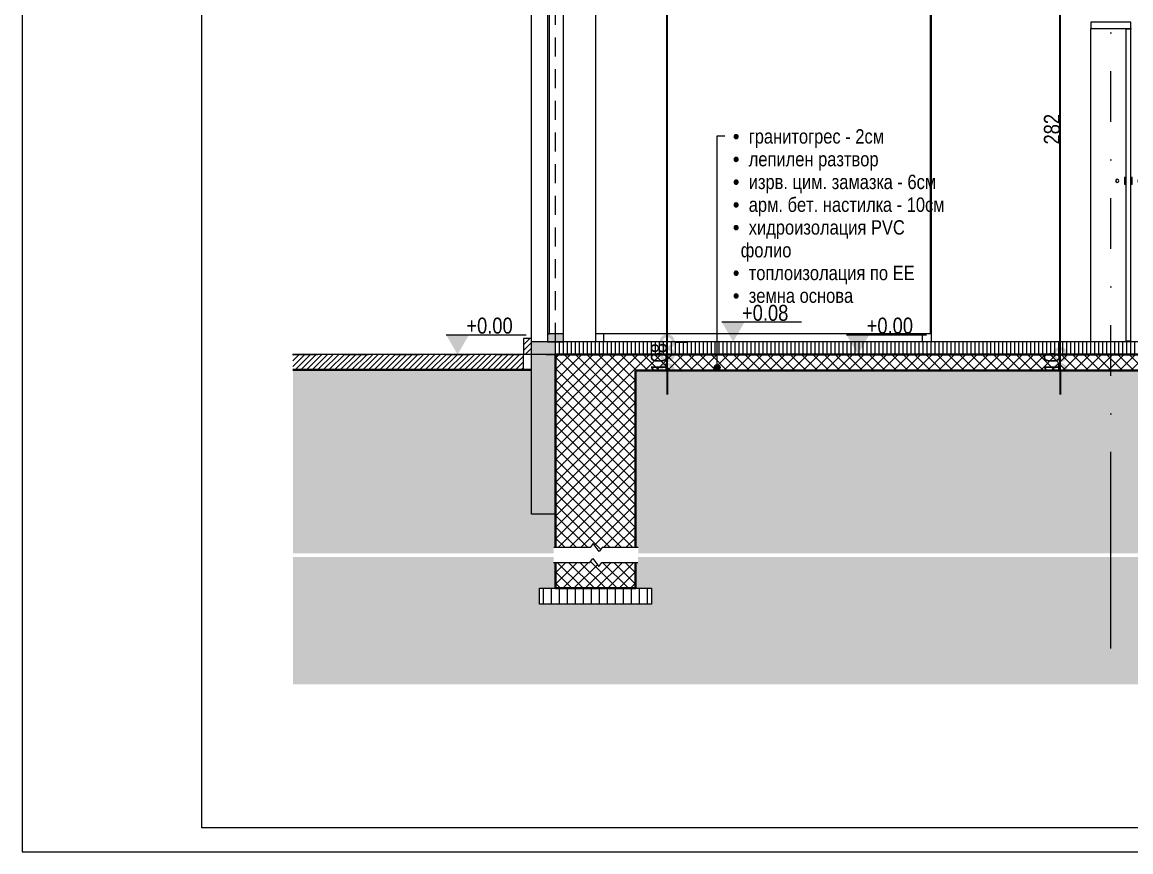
# Model space of a CAD drawing. Header units: centimetres. Extents: x 0 to 25250, y 0 to 2250.
# Drawn here: x 12150 to 12844, y 0 to 519 of the extents above; entities that cross this region are included whole.
import ezdxf

# ---------------------------------------------------------------- set-up
doc = ezdxf.new("R2010")
doc.units = ezdxf.units.CM
for name, pattern in [('17-View-1$0$Overhead', [19.84375, 11.90625, -7.9375]), ('21-View-2$0$Dash', [31.75, 15.875, -15.875]), ('21-View-2$0$Dash dot', [79.375, 31.75, -23.8125, 0, -23.8125])]:
    doc.linetypes.add(name, pattern=pattern)
for name, color, linetype, lineweight in [('A-ANNO-DIMS', 7, 'Continuous', 9), ('A-ANNO-NOTE', 7, 'Continuous', 9), ('A-DETL', 7, 'Continuous', 9), ('A-DETL-GENF', 7, 'Continuous', 9), ('A-DETL-MBND', 7, 'Continuous', 9), ('A-DOOR', 7, 'Continuous', 9), ('A-DOOR-FRAM', 7, 'Continuous', 15), ('A-FLOR-FNSH', 7, 'Continuous', 9), ('A-FLOR-LEVL', 7, 'Continuous', 9), ('A-FLOR-OVHD', 7, '17-View-1$0$Overhead', 9), ('A-FLOR-PATT', 7, 'Continuous', 9), ('A-GLAZ-CWMG', 7, 'Continuous', 9), ('A-WALL', 7, 'Continuous', 9), ('A-WALL-PATT', 7, 'Continuous', 9), ('G-ANNO-DIMS', 7, 'Continuous', 9), ('G-ANNO-TEXT', 7, 'Continuous', 9), ('G-ANNO-TTLB', 7, 'Continuous', 9), ('I-FURN', 7, 'Continuous', 9), ('S-GRID', 7, 'Continuous', 9)]:
    doc.layers.add(name, color=color, linetype=linetype, lineweight=lineweight)
doc.styles.add('21-View-2$0$Arial Narrow', font='ARIALN.TTF', dxfattribs={"height": 10})
doc.styles.add('21-View-2$0$Arial Narrow_2', font='ARIALN.TTF', dxfattribs={"height": 9})
doc.dimstyles.new('21-View-2$0$TEC_DIM', dxfattribs={"dimscale": 30.48, "dimtxt": 10.23431, "dimasz": 0.492126, "dimexe": 0.393701, "dimexo": 0.246063, "dimgap": 0, "dimtad": 1, "dimdec": 0, "dimzin": 0, "dimdsep": 46, "dimtxsty": '21-View-2$0$Arial Narrow', "dimblk1": '21-View-2$0$_DotSmall', "dimblk2": '21-View-2$0$_DotSmall', "dimsah": 1, "dimcen": 0.09, "dimazin": 0, "dimtfac": 1, "dimtdec": 4, "dimtix": 1, "dimtmove": 0, "dimatfit": 3, "dimfxl": 1, "dimtvp": 1, "dimtolj": 1, "dimtzin": 0, "dimarcsym": 2})
pattern_1 = [(45, (13116.8803, 645.128), (-3.535534, 3.535534), []), (135, (13116.8803, 645.128), (-3.535534, -3.535534), [])]
pattern_2 = [(45, (13116.8803, 645.1282), (-1.767767, 1.767767), [])]
pattern_3 = [(0, (13116.88, 645.128), (19.05, 19.05), [19.05, -19.05]), (0, (13116.88, 652.272), (19.05, 19.05), [19.05, -19.05]), (0, (13116.88, 659.416), (19.05, 19.05), [19.05, -19.05]), (90, (13119.261, 661.797), (-19.05, 19.05), [19.05, -19.05]), (90, (13126.405, 661.797), (-19.05, 19.05), [19.05, -19.05]), (90, (13133.548, 661.797), (-19.05, 19.05), [19.05, -19.05])]

# ---------------------------------------------------------------- blocks, each defined once
blk = doc.blocks.new('TEC_ОФИЦИАЛНА РАМКА - TEC_ОФИЦИАЛНА РАМКА-2548455-СГРАДА ТИП III - ВЕРТИКАЛНИ РАЗРЕЗИ 3-3_ 4-4')
at = {"layer": 'G-ANNO-TTLB'}
for p, q in [((-15.379, 40.554), (-15.379, -4.446)), ((-13.129, -4.146), (-13.129, 40.254)), ((41.321, -4.146), (-13.129, -4.146)), ((-15.379, -4.446), (41.621, -4.446))]:
    blk.add_line(p, q, dxfattribs=at)
blk = doc.blocks.new('TEC-DOOR-DBL - 145x200-2360308-4-4')
at = {"layer": 'A-DOOR', "lineweight": 15}
for p, q in [((-1342.34, 203.7), (-1342.34, 8.58)), ((-1339.14, 203.7), (-1342.34, 203.7)), ((-1339.14, 8.58), (-1339.14, 203.7)), ((-1342.34, 8.58), (-1339.14, 8.58))]:
    blk.add_line(p, q, dxfattribs=at)
at = {"layer": 'A-DOOR'}
for p, q in [((-1343.14, 110.73), (-1343.14, 106.67)), ((-1342.34, 110.73), (-1343.14, 110.73)), ((-1343.14, 106.67), (-1342.34, 106.67)), ((-1342.34, 106.67), (-1342.34, 110.73)), ((-1338.34, 110.73), (-1339.14, 110.73)), ((-1339.14, 110.73), (-1339.14, 106.67)), ((-1339.14, 106.67), (-1338.34, 106.67)), ((-1338.34, 106.67), (-1338.34, 110.73))]:
    blk.add_line(p, q, dxfattribs=at)
for centre, start, end in [((-1347.64, 108.7), 0, 180), ((-1347.64, 108.7), 180, 0), ((-1333.84, 108.7), 0, 180), ((-1333.84, 108.7), 180, 0)]:
    blk.add_arc(centre, 1, start, end, dxfattribs=at)
at = {"layer": 'A-DOOR-FRAM'}
for p, q in [((-1364.14, 208), (-1364.14, 204)), ((-1339.14, 208), (-1364.14, 208)), ((-1364.14, 204), (-1339.14, 204)), ((-1364.14, 8), (-1364.14, 204)), ((-1339.14, 204), (-1339.14, 208)), ((-1339.14, 204), (-1339.14, 203.7)), ((-1339.14, 8.58), (-1339.14, 8))]:
    blk.add_line(p, q, dxfattribs=at)
blk = doc.blocks.new('ГАРДЕРОБ - Гардероб 2-2308772-4-4')
at = {"layer": 'I-FURN', "color": 253, "true_color": 0xaaaaaa}
for p, q in [((-1674.14, 268), (-1464.6, 268)), ((-1674.14, 268), (-1674.14, 13)), ((-1464.6, 13), (-1464.6, 268)), ((-1464.6, 13), (-1674.14, 13)), ((-1669.14, 13), (-1669.14, 8)), ((-1469.6, 8), (-1469.6, 13))]:
    blk.add_line(p, q, dxfattribs=at)
blk = doc.blocks.new('Rectangular Mullion - TEC_DOGRAMA_TERASI_EX-2433041-4-4')
at = {"layer": 'A-GLAZ-CWMG', "true_color": 0xc0c0c0}
blk.add_hatch(color=9, dxfattribs=at).paths.add_polyline_path([(-1694.14, 7.97), (-1694.14, 12.97), (-1704.14, 12.97), (-1704.14, 7.97)])
at = {"layer": 'A-GLAZ-CWMG', "lineweight": 15}
for p, q in [((-1704.14, 12.97), (-1704.14, 7.97)), ((-1694.14, 12.97), (-1704.14, 12.97)), ((-1704.14, 7.97), (-1694.14, 7.97)), ((-1694.14, 7.97), (-1694.14, 12.97))]:
    blk.add_line(p, q, dxfattribs=at)
blk = doc.blocks.new('TEC-GLASSDOOR - TEC-GLASSDOOR-2434468-4-4')
at = {"layer": 'A-DOOR', "lineweight": 15}
for p, q in [((-1702.95, 257.5), (-1704.22, 257.5)), ((-1704.22, 257.5), (-1704.22, 12.97)), ((-1702.95, 12.97), (-1702.95, 257.5)), ((-1704.22, 12.97), (-1702.95, 12.97))]:
    blk.add_line(p, q, dxfattribs=at)
blk = doc.blocks.new('Rectangular Mullion - TEC_DOGRAMA_TERASI_EX-2433010-4-4')
at = {"layer": 'A-GLAZ-CWMG'}
blk.add_line((-1694.14, 12.97), (-1694.14, 257.5), dxfattribs=at)
blk = doc.blocks.new('TEC-BREAKLINE - M_Break Line-2501834-4-4')
at = {"layer": 'A-DETL-GENF'}
for p, q in [((-1677.49, -120.82), (-1700.27, -120.82)), ((-1675.59, -118.28), (-1677.49, -120.82)), ((-1671.78, -123.36), (-1675.59, -118.28)), ((-1669.87, -120.82), (-1671.78, -123.36)), ((-1647.4, -120.82), (-1669.87, -120.82))]:
    blk.add_line(p, q, dxfattribs=at)
blk = doc.blocks.new('TEC-BREAKLINE - M_Break Line-2501920-4-4')
at = {"layer": 'A-DETL-GENF'}
for p, q in [((-1700.34, -130.09), (-1677.74, -130.09)), ((-1677.74, -130.09), (-1675.84, -127.55)), ((-1675.84, -127.55), (-1672.03, -132.63)), ((-1672.03, -132.63), (-1670.12, -130.09)), ((-1670.12, -130.09), (-1647.61, -130.09))]:
    blk.add_line(p, q, dxfattribs=at)
blk = doc.blocks.new('Spot Elevations - ELEVATION_PROJECT-150941-4-4')
at = {"layer": 'A-ANNO-NOTE'}
blk.add_hatch(color=256, dxfattribs=at).paths.add_polyline_path([(-1311.2, 698.09), (-1296.89, 698.09), (-1304.04, 685.69)])
blk.add_line((-1311.2, 698.09), (-1261.2, 698.09), dxfattribs=at)
blk = doc.blocks.new('21-View-2$0$_DotSmall')
at = {"color": 0, "linetype": 'ByBlock', "const_width": 0.5}
blk.add_lwpolyline([(-0.0625, 0, 1), (0.0625, 0, 1)], format="xyb", close=True, dxfattribs=at)
blk = doc.blocks.new('*D3161')
at = {"layer": 'A-ANNO-DIMS', "color": 0, "lineweight": -2, "transparency": 16777216}
for p, q in [((12799.5, 311.23), (12799.5, 326.23)), ((12799.5, 301.23), (12799.5, 311.23)), ((12804.35, 311.23), (12811.5, 311.23)), ((12799.5, 301.23), (12799.5, 286.23)), ((12804.35, 301.23), (12811.5, 301.23))]:
    blk.add_line(p, q, dxfattribs=at)
at = {"layer": 'A-ANNO-DIMS', "color": 0, "lineweight": -2, "transparency": 16777216, "xscale": 15, "yscale": 15, "zscale": 15}
for p, rotation in [((12799.5, 311.23), 270), ((12799.5, 301.23), 90)]:
    blk.add_blockref('21-View-2$0$_DotSmall', p, dxfattribs=dict(at, rotation=rotation))
at = {"layer": 'A-ANNO-DIMS', "color": 0, "transparency": 16777216, "insert": (12794.4, 306.23), "char_height": 10, "width": 15.2053, "attachment_point": 5, "rotation": 90, "style": '21-View-2$0$Arial Narrow'}
blk.add_mtext('\\A1;10', dxfattribs=at)
blk = doc.blocks.new('*D3162')
at = {"layer": 'A-ANNO-DIMS', "color": 0, "lineweight": -2, "transparency": 16777216}
for p, q in [((12799.5, 311.23), (12799.5, 593.23)), ((12804.35, 593.23), (12811.5, 593.23)), ((12804.35, 311.23), (12811.5, 311.23))]:
    blk.add_line(p, q, dxfattribs=at)
at = {"layer": 'A-ANNO-DIMS', "color": 0, "lineweight": -2, "transparency": 16777216, "xscale": 15, "yscale": 15, "zscale": 15}
for p, rotation in [((12799.5, 593.23), 90), ((12799.5, 311.23), 270)]:
    blk.add_blockref('21-View-2$0$_DotSmall', p, dxfattribs=dict(at, rotation=rotation))
at = {"layer": 'A-ANNO-DIMS', "color": 0, "transparency": 16777216, "insert": (12794.4, 452.23), "char_height": 10, "width": 22.8079, "attachment_point": 5, "rotation": 90, "style": '21-View-2$0$Arial Narrow'}
blk.add_mtext('\\A1;282', dxfattribs=at)
blk = doc.blocks.new('*D3171')
at = {"layer": 'A-ANNO-DIMS', "color": 0, "lineweight": -2, "transparency": 16777216}
for p, q in [((12553.64, 311.23), (12553.64, 326.23)), ((12553.64, 301.23), (12553.64, 311.23)), ((12558.48, 311.23), (12565.64, 311.23)), ((12553.64, 301.23), (12553.64, 286.23)), ((12558.48, 301.23), (12565.64, 301.23))]:
    blk.add_line(p, q, dxfattribs=at)
at = {"layer": 'A-ANNO-DIMS', "color": 0, "lineweight": -2, "transparency": 16777216, "xscale": 15, "yscale": 15, "zscale": 15}
for p, rotation in [((12553.64, 311.23), 270), ((12553.64, 301.23), 90)]:
    blk.add_blockref('21-View-2$0$_DotSmall', p, dxfattribs=dict(at, rotation=rotation))
at = {"layer": 'A-ANNO-DIMS', "color": 0, "transparency": 16777216, "insert": (12548.53, 306.23), "char_height": 10, "width": 15.2053, "attachment_point": 5, "rotation": 90, "style": '21-View-2$0$Arial Narrow'}
blk.add_mtext('\\A1;10', dxfattribs=at)
blk = doc.blocks.new('*D3172')
at = {"layer": 'A-ANNO-DIMS', "color": 0, "lineweight": -2, "transparency": 16777216}
for p, q in [((12553.64, 311.23), (12553.64, 319.23)), ((12558.48, 319.23), (12565.64, 319.23)), ((12558.48, 311.23), (12565.64, 311.23))]:
    blk.add_line(p, q, dxfattribs=at)
at = {"layer": 'A-ANNO-DIMS', "color": 0, "lineweight": -2, "transparency": 16777216, "xscale": 15, "yscale": 15, "zscale": 15}
for p, rotation in [((12553.64, 319.23), 90), ((12553.64, 311.23), 270)]:
    blk.add_blockref('21-View-2$0$_DotSmall', p, dxfattribs=dict(at, rotation=rotation))
at = {"layer": 'A-ANNO-DIMS', "color": 0, "transparency": 16777216, "insert": (12548.53, 315.23), "char_height": 10, "width": 7.6026, "attachment_point": 5, "rotation": 90, "style": '21-View-2$0$Arial Narrow'}
blk.add_mtext('\\A1;8', dxfattribs=at)
blk = doc.blocks.new('*D3173')
at = {"layer": 'A-ANNO-DIMS', "color": 0, "lineweight": -2, "transparency": 16777216}
for p, q in [((12516.25, 877.12), (12565.64, 877.12)), ((12553.64, 319.23), (12553.64, 877.12)), ((12558.48, 319.23), (12565.64, 319.23))]:
    blk.add_line(p, q, dxfattribs=at)
at = {"layer": 'A-ANNO-DIMS', "color": 0, "lineweight": -2, "transparency": 16777216, "xscale": 15, "yscale": 15, "zscale": 15}
for p, rotation in [((12553.64, 877.12), 90), ((12553.64, 319.23), 270)]:
    blk.add_blockref('21-View-2$0$_DotSmall', p, dxfattribs=dict(at, rotation=rotation))
at = {"layer": 'A-ANNO-DIMS', "color": 0, "transparency": 16777216, "insert": (12548.53, 598.18), "char_height": 10, "width": 22.8079, "attachment_point": 5, "rotation": 90, "style": '21-View-2$0$Arial Narrow'}
blk.add_mtext('\\A1;558', dxfattribs=at)

msp = doc.modelspace()

# ---------------------------------------------------------------- block references
at = {"layer": 'G-ANNO-TTLB', "xscale": 49.99999999999999, "yscale": 49.99999999999999, "zscale": 49.99999999999999}
msp.add_blockref('TEC_ОФИЦИАЛНА РАМКА - TEC_ОФИЦИАЛНА РАМКА-2548455-СГРАДА ТИП III - ВЕРТИКАЛНИ РАЗРЕЗИ 3-3_ 4-4', (12918.96, 222.31), dxfattribs=at)

# ---------------------------------------------------------------- next in the draw order: hatches: boundary and pattern name
at = {"layer": 'A-DETL-GENF'}
h = msp.add_hatch(dxfattribs=at)
h.set_pattern_fill('FP2_18', color=256, style=0, pattern_type=2)
h.set_pattern_definition(pattern_3)
h.paths.add_polyline_path([(13371.87, 186.86), (13447.62, 186.86), (13447.62, 190.41), (13448.75, 190.41), (13448.75, 301.23), (13263.75, 301.23), (13263.75, 190.41), (13265.49, 190.41), (13265.49, 186.86), (13270.47, 186.86)])
h.paths.add_polyline_path([(12984.49, 186.86), (13212.62, 186.86), (13212.62, 190.41), (13213.75, 190.41), (13213.75, 301.23), (12533.75, 301.23), (12533.75, 190.41), (12535.49, 190.41), (12535.49, 186.86), (12904.1, 186.86)])
h.paths.add_polyline_path([(12319.39, 186.86), (12482.62, 186.86), (12482.62, 190.41), (12483.75, 190.41), (12483.75, 211.23), (12468.75, 211.23), (12468.75, 301.56), (12319.39, 301.56), (12319.39, 254.24)])
h.paths.add_polyline_path([(14190.47, 186.86), (14190.47, 311.23), (13973.75, 311.23), (13973.75, 211.23), (13958.75, 211.23), (13958.75, 190.41), (13960.49, 190.41), (13960.49, 186.86), (14073.52, 186.86)])
h.paths.add_polyline_path([(13902.02, 186.86), (13907.62, 186.86), (13907.62, 190.41), (13908.75, 190.41), (13908.75, 301.23), (13498.75, 301.23), (13498.75, 190.41), (13500.49, 190.41), (13500.49, 186.86), (13839.64, 186.86)])
h = msp.add_hatch(dxfattribs=at)
h.set_pattern_fill('FP2_18', color=256, style=0, pattern_type=2)
h.set_pattern_definition(pattern_3)
h.paths.add_polyline_path([(14190.47, 104.79), (14190.47, 184.42), (13960.28, 184.42), (13960.28, 181.14), (13958.75, 181.14), (13958.75, 164.96), (13968.75, 164.96), (13968.75, 154.96), (13898.75, 154.96), (13898.75, 164.96), (13908.75, 164.96), (13908.75, 181.14), (13907.55, 181.14), (13907.55, 184.42), (13500.28, 184.42), (13500.28, 181.14), (13498.75, 181.14), (13498.75, 164.96), (13508.75, 164.96), (13508.75, 154.96), (13438.75, 154.96), (13438.75, 164.96), (13448.75, 164.96), (13448.75, 181.14), (13447.55, 181.14), (13447.55, 184.42), (13265.28, 184.42), (13265.28, 181.14), (13263.75, 181.14), (13263.75, 164.96), (13273.75, 164.96), (13273.75, 154.96), (13203.75, 154.96), (13203.75, 164.96), (13213.75, 164.96), (13213.75, 181.14), (13212.55, 181.14), (13212.55, 184.42), (12535.28, 184.42), (12535.28, 181.14), (12533.75, 181.14), (12533.75, 164.96), (12543.75, 164.96), (12543.75, 154.96), (12473.75, 154.96), (12473.75, 164.96), (12483.75, 164.96), (12483.75, 181.14), (12482.55, 181.14), (12482.55, 184.42), (12319.39, 184.42), (12319.39, 104.79), (14184.52, 104.79)])
at = {"layer": 'A-FLOR-PATT', "true_color": 0x787878}
h = msp.add_hatch(dxfattribs=at)
h.set_pattern_fill('FP2_14', color=8, style=0, pattern_type=2)
h.set_pattern_definition([(270, (13178.7463, 319.2322), (2.5, 2e-16), [])])
h.paths.add_polyline_path([(12483.75, 311.23), (13933.75, 311.23), (13933.75, 319.23), (12483.75, 319.23)])
at = {"layer": 'A-FLOR-PATT'}
h = msp.add_hatch(dxfattribs=at)
h.set_pattern_fill('FP2_16', color=256, style=0, pattern_type=2)
h.set_pattern_definition(pattern_2)
h.paths.add_polyline_path([(12463.75, 301.56), (12463.75, 311.23), (12319.41, 311.23), (12319.41, 301.56), (12447.86, 301.56)])
h = msp.add_hatch(dxfattribs=at)
h.set_pattern_fill('FP2_17', color=256, style=0, pattern_type=2)
h.set_pattern_definition(pattern_1)
h.paths.add_polyline_path([(13254.93, 301.23), (13958.75, 301.23), (13958.75, 311.23), (12483.75, 311.23), (12483.75, 301.23), (13213.75, 301.23)])
at = {"layer": 'A-FLOR-PATT', "true_color": 0x787878}
h = msp.add_hatch(dxfattribs=at)
h.set_pattern_fill('FP2_19', color=8, style=0, pattern_type=2)
h.set_pattern_definition([(270, (13176.2463, 131.232), (5, 3e-16), [])])
h.paths.add_polyline_path([(13968.75, 154.96), (13968.75, 164.96), (13898.75, 164.96), (13898.75, 154.96), (13968.12, 154.96)])
h.paths.add_polyline_path([(12543.75, 154.96), (12543.75, 164.96), (12473.75, 164.96), (12473.75, 154.96)])
h.paths.add_polyline_path([(13203.75, 154.96), (13273.75, 154.96), (13273.75, 164.96), (13203.75, 164.96), (13203.75, 160.64)])
h.paths.add_polyline_path([(13438.75, 154.96), (13508.75, 154.96), (13508.75, 164.96), (13438.75, 164.96), (13438.75, 162.5)])
at = {"layer": 'A-WALL-PATT', "true_color": 0x787878}
h = msp.add_hatch(dxfattribs=at)
h.set_pattern_fill('FP2_16', color=8, style=0, pattern_type=2)
h.set_pattern_definition(pattern_2)
h.paths.add_polyline_path([(12463.75, 311.23), (12468.75, 311.23), (12468.75, 321.23), (12463.75, 321.23)])
at = {"layer": 'A-WALL-PATT', "true_color": 0xffff80}
for points in [[(12483.75, 311.23), (12483.75, 319.23), (12468.75, 319.23), (12468.75, 311.23)], [(12473.75, 211.23), (12483.75, 211.23), (12483.75, 311.23), (12468.75, 311.23), (12468.75, 211.23)]]:
    msp.add_hatch(color=51, dxfattribs=at).paths.add_polyline_path(points)
at = {"layer": 'A-WALL-PATT'}
h = msp.add_hatch(dxfattribs=at)
h.set_pattern_fill('FP2_17', color=256, style=0, pattern_type=2)
h.set_pattern_definition(pattern_1)
h.paths.add_polyline_path([(12511.11, 187.87), (12513.01, 190.41), (12533.75, 190.41), (12533.75, 301.23), (12483.75, 301.23), (12483.75, 190.41), (12505.39, 190.41), (12507.3, 192.95), (12509.2, 190.41)])
h = msp.add_hatch(dxfattribs=at)
h.set_pattern_fill('FP2_17', color=256, style=0, pattern_type=2)
h.set_pattern_definition(pattern_1)
h.paths.add_polyline_path([(12533.75, 164.96), (12533.75, 164.96), (12533.75, 181.14), (12512.76, 181.14), (12510.86, 178.6), (12507.05, 183.68), (12505.14, 181.14), (12483.75, 181.14), (12483.75, 164.96), (12512.76, 164.96)])
at = {"layer": 'G-ANNO-TEXT'}
h = msp.add_hatch(color=256, dxfattribs=at)
edge = h.paths.add_edge_path()
edge.add_arc((12584.86, 303.11), 1.87, 0, 360)

# ---------------------------------------------------------------- next in the draw order: linework, layer by layer
at = {"layer": 'A-DETL', "color": 7, "lineweight": 30}
for p, q in [((12483.75, 211.23), (12483.75, 311.23)), ((12468.75, 301.56), (12319.41, 301.56)), ((12533.75, 301.23), (12533.75, 190.41)), ((13213.75, 301.23), (12533.75, 301.23)), ((12483.75, 190.41), (12483.75, 211.23)), ((12483.75, 164.96), (12483.75, 181.14)), ((12533.75, 181.14), (12533.75, 164.96)), ((12483.75, 164.96), (12533.75, 164.96))]:
    msp.add_line(p, q, dxfattribs=at)
at = {"layer": 'A-DETL-MBND'}
for p, q in [((12468.75, 211.23), (12468.75, 301.56)), ((12483.75, 211.23), (12468.75, 211.23)), ((12473.75, 154.96), (12473.75, 164.96)), ((12473.75, 164.96), (12483.75, 164.96)), ((12533.75, 164.96), (12543.75, 164.96)), ((12543.75, 164.96), (12543.75, 154.96)), ((12543.75, 154.96), (12473.75, 154.96))]:
    msp.add_line(p, q, dxfattribs=at)
at = {"layer": 'A-FLOR-FNSH'}
for p, q in [((13933.75, 319.23), (12483.75, 319.23)), ((12463.75, 311.23), (12319.41, 311.23)), ((12463.75, 301.56), (12463.75, 311.23))]:
    msp.add_line(p, q, dxfattribs=at)
at = {"layer": 'A-FLOR-FNSH', "lineweight": 30}
msp.add_line((12483.75, 311.23), (13933.75, 311.23), dxfattribs=at)
at = {"layer": 'A-FLOR-LEVL', "linetype": '21-View-2$0$Dash'}
msp.add_line((12319.19, 311.23), (14133.43, 311.23), dxfattribs=at)
at = {"layer": 'A-FLOR-OVHD'}
msp.add_line((12483.75, 319.23), (12483.75, 889.82), dxfattribs=at)
at = {"layer": 'A-WALL'}
for p, q in [((12468.75, 301.56), (12468.75, 886.36)), ((12508.75, 583.18), (12508.75, 319.23)), ((12718.75, 580.73), (12718.75, 319.23)), ((12468.75, 321.23), (12463.75, 321.23)), ((12463.75, 321.23), (12463.75, 311.23)), ((12483.75, 319.23), (12468.75, 319.23)), ((12483.75, 311.23), (12483.75, 319.23)), ((12483.75, 311.23), (12463.75, 311.23))]:
    msp.add_line(p, q, dxfattribs=at)
at = {"layer": 'G-ANNO-TEXT'}
for p, q in [((12584.86, 448.09), (12589.65, 448.09)), ((12584.86, 303.11), (12584.86, 448.09))]:
    msp.add_line(p, q, dxfattribs=at)
msp.add_circle((12584.86, 303.11), 1.87, dxfattribs=at)
at = {"layer": 'S-GRID', "color": 1, "linetype": '21-View-2$0$Dash dot', "lineweight": 18, "true_color": 0xff0000}
msp.add_line((12831.25, 218.48), (12831.25, 963.32), dxfattribs=at)
at = {"layer": 'S-GRID', "color": 1, "lineweight": 18, "true_color": 0xff0000}
msp.add_line((12831.25, 127.22), (12831.25, 218.48), dxfattribs=at)

# ---------------------------------------------------------------- next in the draw order: block references
at = {"layer": 'A-DETL-GENF'}
for name in ['TEC-BREAKLINE - M_Break Line-2501834-4-4', 'TEC-BREAKLINE - M_Break Line-2501920-4-4']:
    msp.add_blockref(name, (14182.89, 311.23), dxfattribs=at)
at = {"layer": 'A-DOOR', "lineweight": 15}
for name in ['TEC-GLASSDOOR - TEC-GLASSDOOR-2434468-4-4', 'TEC-DOOR-DBL - 145x200-2360308-4-4']:
    msp.add_blockref(name, (14182.89, 311.23), dxfattribs=at)
at = {"layer": 'A-GLAZ-CWMG'}
for name in ['Rectangular Mullion - TEC_DOGRAMA_TERASI_EX-2433010-4-4', 'Rectangular Mullion - TEC_DOGRAMA_TERASI_EX-2433041-4-4']:
    msp.add_blockref(name, (14182.89, 311.23), dxfattribs=at)
at = {"layer": 'G-ANNO-DIMS'}
for p in [(13898.97, -366.46), (13726.48, -374.46), (13976.99, -374.46)]:
    msp.add_blockref('Spot Elevations - ELEVATION_PROJECT-150941-4-4', p, dxfattribs=at)
at = {"layer": 'I-FURN', "color": 253, "true_color": 0xaaaaaa}
msp.add_blockref('ГАРДЕРОБ - Гардероб 2-2308772-4-4', (14182.89, 311.23), dxfattribs=at)

# ---------------------------------------------------------------- next in the draw order: texts
at = {"layer": 'G-ANNO-DIMS', "char_height": 10, "width": 34.7536, "attachment_point": 1, "line_spacing_factor": 0.974696, "style": '21-View-2$0$Arial Narrow'}
for s, insert in [('+0.08', (12600.44, 342.32)), ('+0.00', (12427.96, 334.32)), ('+0.00', (12678.46, 334.32))]:
    msp.add_mtext(s, dxfattribs=dict(at, insert=insert))
at = {"layer": 'G-ANNO-TEXT', "insert": (12594.65, 452.25), "char_height": 9, "width": 136.6025, "attachment_point": 1, "line_spacing_factor": 0.949189, "style": '21-View-2$0$Arial Narrow_2'}
msp.add_mtext('\\pi-5.00004,l5.00004,t9.99999,15.00003,19.99998,25.00002,29.99997,35.00001,39.99996,45,50.00004,54.99999,60.00003,64.99998,70.00002,74.99997,80.00001,84.99996,90,95.00004,99.99999,105.00003,109.99998,115.00002,119.99997,125.00001,129.99996,135,140.00004,144.99999,150.00003,154.99998,160.00002;{\\fSymbol|b0|i0|c2|p18;·^I\\fArial Narrow|b0|i0|c204|p34;гранитогрес }- 2{\\fArial Narrow|b0|i0|c204|p34;см\\P\\fSymbol|b0|i0|c2|p18;·^I\\fArial Narrow|b0|i0|c204|p34;лепилен разтвор \\P\\fSymbol|b0|i0|c2|p18;·^I\\fArial Narrow|b0|i0|c204|p34;изрв}. {\\fArial Narrow|b0|i0|c204|p34;цим}. {\\fArial Narrow|b0|i0|c204|p34;замазка }- 6{\\fArial Narrow|b0|i0|c204|p34;см \\P\\fSymbol|b0|i0|c2|p18;·^I\\fArial Narrow|b0|i0|c204|p34;арм}. {\\fArial Narrow|b0|i0|c204|p34;бет}. {\\fArial Narrow|b0|i0|c204|p34;настилка }- 10{\\fArial Narrow|b0|i0|c204|p34;см\\P\\fSymbol|b0|i0|c2|p18;·^I\\fArial Narrow|b0|i0|c204|p34;хидроизолация }PVC \\P\\pi0,t5.00004,9.99999,15.00003,19.99998,25.00002,29.99997,35.00001,39.99996,45,50.00004,54.99999,60.00003,64.99998,70.00002,74.99997,80.00001,84.99996,90,95.00004,99.99999,105.00003,109.99998,115.00002,119.99997,125.00001,129.99996,135,140.00004,144.99999,150.00003,154.99998,160.00002;{\\fArial Narrow|b0|i0|c204|p34;фолио\\P\\pi-5.00004,t9.99999,15.00003,19.99998,25.00002,29.99997,35.00001,39.99996,45,50.00004,54.99999,60.00003,64.99998,70.00002,74.99997,80.00001,84.99996,90,95.00004,99.99999,105.00003,109.99998,115.00002,119.99997,125.00001,129.99996,135,140.00004,144.99999,150.00003,154.99998,160.00002;\\fSymbol|b0|i0|c2|p18;·^I\\fArial Narrow|b0|i0|c204|p34;топлоизолация по ЕЕ\\P\\fSymbol|b0|i0|c2|p18;·^I\\fArial Narrow|b0|i0|c204|p34;земна основа}', dxfattribs=at)

# ---------------------------------------------------------------- next in the draw order: dimensions: what is measured, and where the dimension line sits
at = {"layer": 'A-ANNO-DIMS'}
for base, p1, p2, override, picture, middle in [((12553.64, 877.12), (12550.98, 319.23), (12508.75, 877.12), {"dimpost": '<>', "dimfxl": 559.487379}, '*D3173', (12548.53, 598.18)), ((12799.5, 593.23), (12796.85, 311.23), (12796.85, 593.23), {"dimpost": '<>', "dimfxl": 282}, '*D3162', (12794.4, 452.23)), ((12553.64, 311.23), (12550.98, 301.23), (12550.98, 311.23), {"dimpost": '<>', "dimfxl": 10}, '*D3171', (12548.53, 306.23)), ((12799.5, 311.23), (12796.85, 301.23), (12796.85, 311.23), {"dimpost": '<>', "dimfxl": 10}, '*D3161', (12794.4, 306.23)), ((12553.64, 319.23), (12550.98, 311.23), (12550.98, 319.23), {"dimpost": '<>', "dimfxl": 8}, '*D3172', (12548.53, 315.23))]:
    dim = msp.add_linear_dim(base=base, p1=p1, p2=p2, angle=90, dimstyle='21-View-2$0$TEC_DIM', override=override, dxfattribs=at)
    dim.commit()
    dim.dimension.update_dxf_attribs({"geometry": picture, "text_midpoint": middle})

doc.saveas('drawing.dxf')
